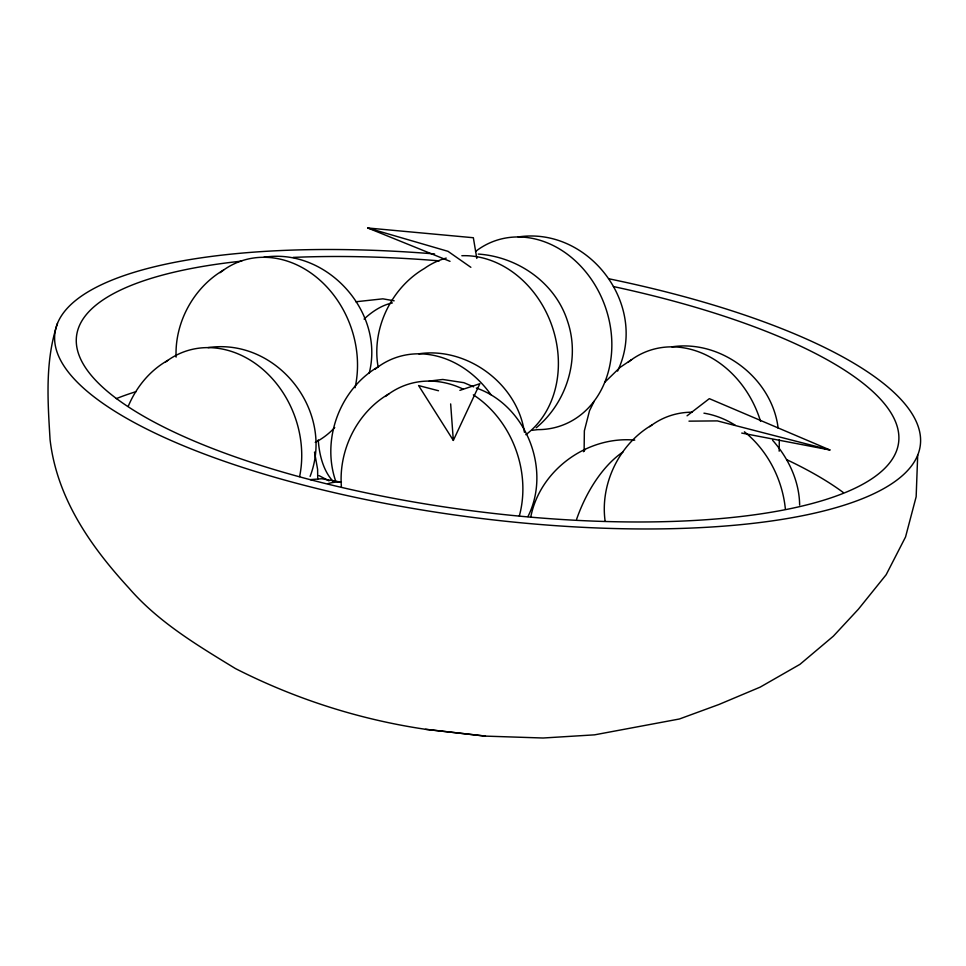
<?xml version="1.0" encoding="UTF-8"?>
<svg xmlns="http://www.w3.org/2000/svg" width="966" height="966" viewBox="0 0 966 966"><rect width="100%" height="100%" fill="white"/><g stroke="black" fill="none" stroke-linecap="round" stroke-linejoin="round"><path stroke-width="1.45" d="M176.102 357.106C174.617 322.547 193.598 287.506 223.544 270.069M341.396 486.647C338.474 450.216 357.034 412.301 388.9 393.874M584.116 450.977L584.358 430.836L589.514 410.731L594.126 401.349M779.176 451.194L779.308 439.687M799.643 505.049C799.341 481.008 788.389 458.041 772.583 440.242M917.7 455.083L916.154 496.753L905.553 536.951L886.16 574.722L858.424 609.172L833.356 636.171L799.933 664.354L760.133 687.152L718.909 704.504L679.4 718.994L594.525 734.848L543.097 738.012L485.451 736.116L425.523 729.306C359.243 719.513 295.101 698.925 235.402 668.544C197.378 645.288 158.46 622.201 128.973 588.113C90.261 545.959 56.885 498.033 50.075 439.747C47.72 400.757 44.871 361.067 57.477 323.393M530.745 517.16C539.813 470.068 587.316 435.714 634.759 440.122M310.11 476.395C335.178 411.105 276.916 337.484 208.076 347.615M369.217 373.13C384.915 311.499 326.375 247.405 263.863 257.282M438.516 390.747L418.592 385.567L453.332 440.424L479.861 383.695L459.888 390.361M128.297 406.143C136.351 387.125 149.645 370.666 167.746 360.415M527.955 516.556C551.574 469.693 526.204 405.201 476.323 388.03M617.576 371.089C648.983 305.703 589.103 226.273 518.187 236.96M583.464 451.714L585.215 449.431M536.178 427.817C566.619 402.701 580.421 358.917 567.525 321.171C555.305 282.676 517.752 256.775 478.279 254.07M604.945 382.113L620.1 367.37L631.607 359.642M687.055 415.815L709.334 398.656L829.891 449.963L741.743 433.07M378.491 366.609C340.092 388.791 321.243 438.95 335.637 480.996M651.941 425.004C619.435 443.901 600.103 483.459 605.054 520.662M355.85 301.766L382.874 298.832L394.152 300.812M418.809 353.81C467.025 346.577 517.378 383.731 524.405 432.261M671.925 346.842C721.288 339.392 772.184 378.394 778.137 428.167M429.218 381.075L442.766 379.469L463.909 382.693L473.63 386.847M532.387 430.268L537.796 429.629A98.17 81.699 69.7 0 0 605.344 306.959A98.17 81.699 69.7 0 0 475.562 251.462M310.376 479.619L321.678 478.75L341.421 482.203A98.17 52.985 -71.2 0 0 328.211 483.58M688.987 421.152L717.352 420.898L829.891 449.963M450.023 261.339L367.805 227.988L473.352 237.733L476.818 258.429M425.523 729.306L485.451 736.116M367.805 227.988L447.995 251.329L470.865 267.316M318.925 475.574L329.008 480.863M314.518 452.052L317.609 469.355L317.742 479.112M378.141 367.02C371.282 329.044 391.218 287.844 424.4 268.476A98.17 81.699 69.7 0 1 446.232 258.103M450.651 403.921L453.332 440.424M333.801 482.058A98.17 52.985 -71.2 0 1 318.261 439.928M364.073 319.07A98.17 52.985 -71.2 0 1 392.413 302.926M576.581 519.358A98.17 52.985 -71.2 0 1 623.022 451.931M461.845 255.724A98.17 81.699 69.7 0 1 551.61 324.878A98.17 81.699 69.7 0 1 525.83 434.712M375.062 369.217A98.17 81.699 69.7 0 1 490.933 394.683M165.452 362.117A98.17 81.699 69.7 0 1 262.474 369.06A98.17 81.699 69.7 0 1 299.605 476.588M649.635 426.718A98.17 81.699 69.7 0 1 692.26 412.204M703.948 413.17A98.17 81.699 69.7 0 1 735.211 425.221M744.424 431.79A98.17 81.699 69.7 0 1 785.346 508.768M220.115 272.69A98.17 81.699 69.7 0 1 318.225 278.691A98.17 81.699 69.7 0 1 355.065 387.74M334.731 427.54A98.17 81.699 69.7 0 1 315.242 442.38M628.178 362.25A98.17 81.699 69.7 0 1 760.544 421.309M385.47 396.483A98.17 81.699 69.7 0 1 463.161 389.117M473.34 394.84A98.17 81.699 69.7 0 1 519.334 515.941M609.413 278.896A436.294 129.009 7.4 0 1 826.208 510.326A436.294 129.009 7.4 0 1 109.786 408.026A436.294 129.009 7.4 0 1 434.591 253.937M613.41 286.552A414.474 122.561 7.4 0 1 845.105 492.612A414.474 122.561 7.4 0 1 215.273 449.564A414.474 122.561 7.4 0 1 241.657 261.134M293.06 257.403A414.474 122.561 7.4 0 1 439.264 260.868M116.306 398.632A414.474 122.561 7.4 0 1 136.097 391.628M786.771 459.707A414.474 122.561 7.4 0 1 843.137 492.394"/></g></svg>
